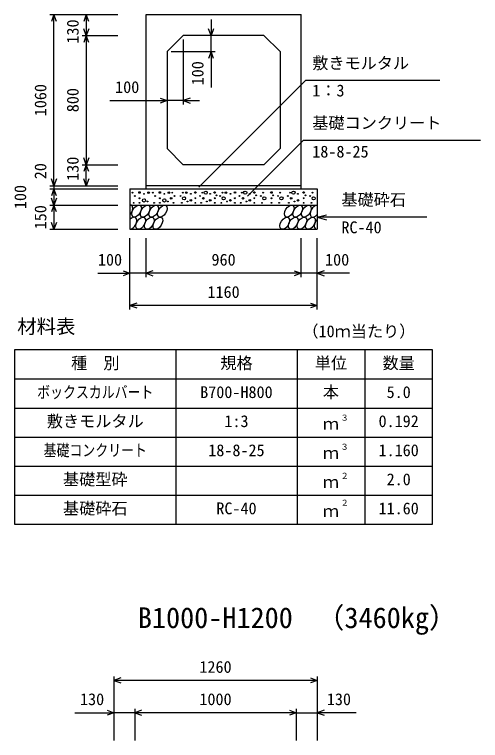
# Model space of a CAD drawing. Units: millimetres, scale not verified. Extents: x -50400 to 50400, y -17820 to 17820.
# Drawn here: x 34614 to 37502, y 9127 to 13622 of the extents above; entities that cross this region are included whole.
import ezdxf
from ezdxf.enums import TextEntityAlignment as Align

# ---------------------------------------------------------------- set-up
doc = ezdxf.new("R2010")
doc.units = ezdxf.units.MM
doc.header["$LTSCALE"] = 60
for name, color, linetype, lineweight in [('0-0_DIM', 7, 'Continuous', 25), ('0-2_HATCH', 6, 'Continuous', 25), ('0-3_HYO', 3, 'Continuous', 25), ('0-4_HYO2', 4, 'Continuous', 25), ('0-5_OUTLINE', 3, 'Continuous', 25), ('0-7_TXT', 7, 'Continuous', 25)]:
    doc.layers.add(name, color=color, linetype=linetype, lineweight=lineweight)
doc.styles.add('ＭＳ ゴシック', font='')
doc.styles.get('ＭＳ ゴシック').set_extended_font_data('MS Gothic')

msp = doc.modelspace()

# ---------------------------------------------------------------- linework, layer by layer
at = {"layer": '0-0_DIM'}
for p, q in [((34833.88, 13621.89), (35254.98, 13621.89)), ((34858.88, 12561.89), (34858.88, 13621.89)), ((35058.88, 13621.89), (35058.88, 13491.89)), ((35832.46, 13591.89), (35832.46, 13491.89)), ((35033.88, 13491.89), (35254.98, 13491.89)), ((35058.88, 13491.89), (35058.88, 12691.89)), ((35832.46, 13391.89), (35832.46, 13491.89)), ((35659.98, 13466.89), (35659.98, 13063.87)), ((35584.98, 13391.89), (35857.46, 13391.89)), ((35832.46, 13391.89), (35832.46, 13171.01)), ((35756.2, 12552.55), (36416.48, 13212.83)), ((37248.89, 13212.83), (36416.48, 13212.83)), ((35205.88, 13088.87), (35559.98, 13088.87)), ((35659.98, 13088.87), (35559.98, 13088.87)), ((35659.98, 13088.87), (35759.98, 13088.87)), ((36058.01, 12498.16), (36402.07, 12842.22)), ((37501.62, 12842.22), (36402.07, 12842.22)), ((35033.88, 12691.89), (35254.98, 12691.89)), ((35058.88, 12561.89), (35058.88, 12691.89)), ((34833.88, 12561.89), (35254.98, 12561.89)), ((34833.88, 12541.89), (35254.98, 12541.89)), ((34858.88, 12561.89), (34858.88, 12541.89)), ((34858.88, 12541.89), (34858.88, 12441.89)), ((34833.88, 12441.89), (35254.98, 12441.89)), ((34858.88, 12441.89), (34858.88, 12291.89)), ((36489.98, 12366.89), (36547.94, 12382.42)), ((37169.79, 12366.89), (36489.98, 12366.89)), ((36489.98, 12366.89), (36547.94, 12351.36)), ((34833.88, 12291.89), (35254.98, 12291.89)), ((35329.98, 11795.28), (35329.98, 12236.89)), ((35429.98, 11995.28), (35429.98, 12236.89)), ((36389.98, 11995.28), (36389.98, 12236.89)), ((36389.98, 11995.28), (36389.98, 12236.89)), ((36489.98, 11795.28), (36489.98, 12236.89)), ((35130.44, 12020.28), (35329.98, 12020.28)), ((35429.98, 12020.28), (35329.98, 12020.28)), ((36389.98, 12020.28), (35429.98, 12020.28)), ((36489.98, 12020.28), (36389.98, 12020.28)), ((36689.53, 12020.28), (36489.98, 12020.28)), ((36489.98, 11820.28), (35329.98, 11820.28)), ((35229.98, 9523.78), (35229.98, 9126.89)), ((36489.98, 9498.78), (35229.98, 9498.78)), ((36489.98, 9523.78), (36489.98, 9126.89)), ((35359.98, 9323.78), (35359.98, 9126.89)), ((36359.98, 9323.78), (36359.98, 9126.89)), ((34989.24, 9298.78), (35229.98, 9298.78)), ((35359.98, 9298.78), (35229.98, 9298.78)), ((36359.98, 9298.78), (35359.98, 9298.78)), ((36359.98, 9298.78), (36489.98, 9298.78)), ((36730.73, 9298.78), (36489.98, 9298.78))]:
    msp.add_line(p, q, dxfattribs=at)
for points in [[(34874.27, 13579.6), (34858.88, 13621.89), (34843.49, 13579.6)], [(35074.27, 13579.6), (35058.88, 13621.89), (35043.49, 13579.6)], [(35074.27, 13534.17), (35058.88, 13491.89), (35043.49, 13534.17)], [(35847.85, 13534.17), (35832.46, 13491.89), (35817.07, 13534.17)], [(35074.27, 13449.6), (35058.88, 13491.89), (35043.49, 13449.6)], [(35847.85, 13349.6), (35832.46, 13391.89), (35817.07, 13349.6)], [(35517.7, 13104.26), (35559.98, 13088.87), (35517.7, 13073.48)], [(35702.27, 13104.26), (35659.98, 13088.87), (35702.27, 13073.48)], [(35074.27, 12734.17), (35058.88, 12691.89), (35043.49, 12734.17)], [(35074.27, 12649.6), (35058.88, 12691.89), (35043.49, 12649.6)], [(34874.27, 12604.17), (34858.88, 12561.89), (34843.49, 12604.17)], [(35074.27, 12604.17), (35058.88, 12561.89), (35043.49, 12604.17)], [(34874.27, 12499.6), (34858.88, 12541.89), (34843.49, 12499.6)], [(34874.27, 12484.17), (34858.88, 12441.89), (34843.49, 12484.17)], [(34874.27, 12399.6), (34858.88, 12441.89), (34843.49, 12399.6)], [(34874.27, 12334.17), (34858.88, 12291.89), (34843.49, 12334.17)], [(35287.7, 12035.67), (35329.98, 12020.28), (35287.7, 12004.88)], [(35472.27, 12035.67), (35429.98, 12020.28), (35472.27, 12004.88)], [(36347.7, 12035.67), (36389.98, 12020.28), (36347.7, 12004.88)], [(36532.27, 12035.67), (36489.98, 12020.28), (36532.27, 12004.88)], [(35372.27, 11835.67), (35329.98, 11820.28), (35372.27, 11804.88)], [(36447.7, 11835.67), (36489.98, 11820.28), (36447.7, 11804.88)], [(35272.27, 9514.17), (35229.98, 9498.78), (35272.27, 9483.39)], [(36447.7, 9514.17), (36489.98, 9498.78), (36447.7, 9483.39)], [(35187.7, 9314.17), (35229.98, 9298.78), (35187.7, 9283.39)], [(35402.27, 9314.17), (35359.98, 9298.78), (35402.27, 9283.39)], [(36317.7, 9314.17), (36359.98, 9298.78), (36317.7, 9283.39)], [(36532.27, 9314.17), (36489.98, 9298.78), (36532.27, 9283.39)]]:
    msp.add_lwpolyline(points, dxfattribs=at)
at = {"layer": '0-2_HATCH'}
for centre, radius in [((35345.95, 12519.07), 2.5), ((35359.97, 12498.05), 2.5), ((35388.84, 12519.94), 5), ((35416.88, 12512.06), 2.5), ((35444.92, 12519.07), 5), ((35472.05, 12519.07), 2.5), ((35486.07, 12498.05), 2.5), ((35514.95, 12519.94), 5), ((35542.99, 12512.06), 2.5), ((35571.02, 12519.07), 5), ((35592.05, 12519.07), 2.5), ((35606.07, 12498.05), 2.5), ((35643.89, 12498.05), 2.5), ((35657.91, 12519.07), 2.5), ((35678.94, 12519.07), 5), ((35706.98, 12512.06), 2.5), ((35735.01, 12519.94), 5), ((35763.89, 12498.05), 2.5), ((35777.91, 12519.07), 2.5), ((35798.94, 12519.07), 10), ((35826.98, 12512.06), 2.5), ((35855.01, 12519.94), 5), ((35866.35, 12502.37), 2.5), ((35889.11, 12498.05), 2.5), ((35903.13, 12519.07), 2.5), ((35924.16, 12519.07), 5), ((35952.2, 12512.06), 2.5), ((35980.24, 12519.94), 5), ((36009.11, 12498.05), 2.5), ((36023.13, 12519.07), 2.5), ((36044.16, 12519.07), 10), ((36072.2, 12512.06), 2.5), ((36100.24, 12519.94), 5), ((36111.58, 12502.37), 2.5), ((36141.04, 12498.05), 2.5), ((36155.06, 12519.07), 2.5), ((36206.34, 12519.94), 5), ((36217.68, 12502.37), 2.5), ((36247.14, 12498.05), 2.5), ((36261.16, 12519.07), 2.5), ((36307.54, 12498.05), 2.5), ((36321.56, 12519.07), 2.5), ((36342.59, 12519.07), 10), ((36370.63, 12512.06), 2.5), ((36406.17, 12519.94), 5), ((36417.51, 12502.37), 2.5), ((36446.97, 12498.05), 2.5), ((36460.98, 12519.07), 2.5), ((35352.96, 12456.04), 2.5), ((35388.84, 12484.05), 2.5), ((35388.84, 12456.04), 2.5), ((35416.88, 12470.92), 10), ((35437.91, 12463.91), 2.5), ((35479.06, 12456.04), 2.5), ((35514.95, 12484.05), 2.5), ((35514.95, 12456.04), 2.5), ((35542.99, 12470.92), 10), ((35564.01, 12463.91), 2.5), ((35585.04, 12484.05), 5), ((35599.06, 12456.04), 2.5), ((35650.9, 12456.04), 2.5), ((35664.92, 12484.05), 10), ((35685.95, 12463.91), 2.5), ((35706.98, 12470.92), 5), ((35735.01, 12484.05), 2.5), ((35735.01, 12456.04), 2.5), ((35770.9, 12456.04), 2.5), ((35784.92, 12484.05), 5), ((35805.95, 12463.91), 2.5), ((35826.98, 12470.92), 5), ((35855.01, 12484.05), 2.5), ((35855.01, 12456.04), 2.5), ((35896.12, 12456.04), 2.5), ((35910.14, 12484.05), 10), ((35931.17, 12463.91), 2.5), ((35952.2, 12470.92), 5), ((35980.24, 12484.05), 2.5), ((35980.24, 12456.04), 2.5), ((36016.12, 12456.04), 2.5), ((36030.14, 12484.05), 5), ((36051.17, 12463.91), 2.5), ((36072.2, 12470.92), 5), ((36100.24, 12484.05), 2.5), ((36100.24, 12456.04), 2.5), ((36148.05, 12456.04), 2.5), ((36162.07, 12484.05), 10), ((36206.34, 12484.05), 2.5), ((36206.34, 12456.04), 2.5), ((36254.15, 12456.04), 2.5), ((36268.17, 12484.05), 10), ((36314.55, 12456.04), 2.5), ((36328.57, 12484.05), 5), ((36349.6, 12463.91), 2.5), ((36370.63, 12470.92), 5), ((36406.17, 12484.05), 2.5), ((36406.17, 12456.04), 2.5), ((36453.98, 12456.04), 2.5), ((36468, 12484.05), 10)]:
    msp.add_circle(centre, radius, dxfattribs=at)
for centre, start_param, end_param in [((35317.62, 12404.37), 4.385593, 6.6745444), ((36476.12, 12404.37), 0.3357715, 4.4411806), ((35342.94, 12329.38), 3.5111464, 7.548991), ((36501.44, 12329.38), 1.2110787, 3.5658734)]:
    msp.add_ellipse(centre, major_axis=(21.81, 35.31), ratio=0.5792, start_param=start_param, end_param=end_param, dxfattribs=at)
for centre in [(35370.83, 12404.37), (35424.03, 12404.37), (35477.24, 12404.37), (35530.45, 12404.37), (36316.5, 12404.37), (36369.71, 12404.37), (36422.91, 12404.37), (35396.15, 12329.38), (35449.35, 12329.38), (35502.56, 12329.38), (36288.61, 12329.38), (36341.82, 12329.38), (36395.03, 12329.38), (36448.23, 12329.38)]:
    msp.add_ellipse(centre, major_axis=(21.81, 35.31), ratio=0.5792, dxfattribs=at)
at = {"layer": '0-3_HYO'}
for p, q in [((35614.98, 11545.28), (35614.98, 10465.28)), ((36364.98, 11545.28), (36364.98, 10465.28)), ((36784.98, 11545.28), (36784.98, 10465.28)), ((34614.98, 11365.28), (37204.98, 11365.28))]:
    msp.add_line(p, q, dxfattribs=at)
msp.add_lwpolyline([(34614.98, 10465.28), (37204.98, 10465.28), (37204.98, 11545.28), (34614.98, 11545.28)], close=True, dxfattribs=at)
at = {"layer": '0-4_HYO2'}
for p, q in [((34614.98, 11185.28), (37204.98, 11185.28)), ((34614.98, 11005.28), (37204.98, 11005.28)), ((34614.98, 10825.28), (37204.98, 10825.28)), ((34614.98, 10645.28), (37204.98, 10645.28))]:
    msp.add_line(p, q, dxfattribs=at)
at = {"layer": '0-5_OUTLINE'}
for p, q in [((35429.98, 13621.89), (36389.98, 13621.89)), ((35429.98, 12541.89), (35429.98, 13621.89)), ((36389.98, 12541.89), (36389.98, 13621.89)), ((35559.98, 13391.89), (35659.98, 13491.89)), ((36159.98, 13491.89), (35659.98, 13491.89)), ((36159.98, 13491.89), (36259.98, 13391.89)), ((35559.98, 13391.89), (35559.98, 12791.89)), ((35559.98, 12791.89), (35659.98, 12691.89)), ((36159.98, 12691.89), (35659.98, 12691.89)), ((35329.98, 12541.89), (35329.98, 12291.89)), ((35329.98, 12541.89), (36489.98, 12541.89)), ((36389.98, 12561.89), (35429.98, 12561.89)), ((36489.98, 12541.89), (36489.98, 12291.89)), ((35329.98, 12441.89), (36489.98, 12441.89)), ((35329.98, 12291.89), (36489.98, 12291.89))]:
    msp.add_line(p, q, dxfattribs=at)
msp.add_lwpolyline([(36259.98, 13391.89), (36259.98, 12791.89), (36159.98, 12691.89)], dxfattribs=at)

# ---------------------------------------------------------------- texts
at = {"layer": '0-0_DIM', "style": 'ＭＳ ゴシック'}
for s, p in [('130', (35033.88, 13441.89)), ('100', (35807.46, 13183.39)), ('1060', (34833.88, 12991.89)), ('800', (35033.88, 13016.89)), ('130', (35033.88, 12591.89)), ('20', (34833.88, 12601.96)), ('100', (34708.88, 12416.89)), ('150', (34833.88, 12291.89))]:
    msp.add_text(s, height=73.31, rotation=90, dxfattribs=at).set_placement(p, align=Align.BOTTOM_LEFT)
for s, p in [('敷きモルタル', (36459.33, 13262.83)), ('100', (35237.84, 13113.87)), ('1：3', (36459.33, 13092.72)), ('基礎コンクリート', (36459.33, 12892.22)), ('18-8-25', (36459.33, 12714.59)), ('基礎砕石', (36639.72, 12416.89)), ('RC-40', (36639.72, 12245.51)), ('100', (35131.34, 12045.28)), ('960', (35834.98, 12045.28)), ('100', (36538.62, 12045.28)), ('1160', (35809.98, 11845.28)), ('1260', (35759.98, 9523.78)), ('130', (35020.34, 9323.78)), ('1000', (35759.98, 9323.78)), ('130', (36549.62, 9323.78))]:
    msp.add_text(s, height=73.31, dxfattribs=at).set_placement(p, align=Align.BOTTOM_LEFT)
at = {"layer": '0-7_TXT', "style": 'ＭＳ ゴシック'}
for s, height, p in [('材料表', 87.98, (34631.65, 11620.28)), ('（10ｍ当たり）', 73.31, (36398.31, 11601.94)), ('種\u3000別', 73.31, (34964.98, 11405.28)), ('規格', 73.31, (35889.98, 11405.28)), ('単位', 73.31, (36474.98, 11405.28)), ('数量', 73.31, (36894.98, 11405.28)), ('本', 73.31, (36524.98, 11225.28)), ('B700-H800', 73.31, (35764.98, 11225.28)), ('5.0', 73.31, (36919.98, 11225.28)), ('敷きモルタル', 73.31, (34814.98, 11045.28)), ('1:3', 73.31, (35914.98, 11045.28)), ('ｍ', 73.31, (36524.98, 11028.61)), ('３', 36.66, (36634.22, 11095.89)), ('0.192', 73.31, (36869.98, 11045.28)), ('18-8-25', 73.31, (35814.98, 10865.28)), ('ｍ', 73.31, (36524.98, 10848.61)), ('３', 36.66, (36634.22, 10915.89)), ('1.160', 73.31, (36869.98, 10865.28)), ('基礎型砕', 73.31, (34914.98, 10685.28)), ('ｍ', 73.31, (36524.98, 10668.61)), ('２', 36.66, (36634.22, 10735.89)), ('2.0', 73.31, (36919.98, 10685.28)), ('基礎砕石', 73.31, (34914.98, 10505.28)), ('２', 36.66, (36634.22, 10569.22)), ('RC-40', 73.31, (35864.98, 10505.28)), ('ｍ', 73.31, (36524.98, 10488.61)), ('11.60', 73.31, (36869.98, 10505.28)), ('B1000-H1200', 128.3, (35378.73, 9784.39)), ('（3460kg）', 128.3, (36483.57, 9784.39))]:
    msp.add_text(s, height=height, dxfattribs=at).set_placement(p, align=Align.BOTTOM_LEFT)
at = {"layer": '0-7_TXT', "style": 'ＭＳ ゴシック', "width": 0.8}
for s, p in [('ボックスカルバート', (34754.98, 11225.28)), ('基礎コンクリート', (34794.98, 10865.28))]:
    msp.add_text(s, height=73.31, dxfattribs=at).set_placement(p, align=Align.BOTTOM_LEFT)

doc.saveas('drawing.dxf')
